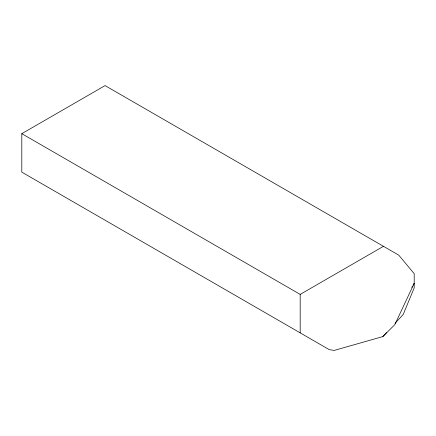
<?xml version="1.0" encoding="UTF-8"?>
<svg xmlns="http://www.w3.org/2000/svg" width="436" height="436" viewBox="0 0 436 436"><rect width="100%" height="100%" fill="white"/><g stroke="black" fill="none" stroke-linecap="round" stroke-linejoin="round"><path stroke-width="0.65" d="M411.791 287.4L412.478 286.229M413.165 285.057L414.2 283.302L394.809 324.635L382.863 336.576L334.238 350.402L329.3 349.672L21.8 172.138L21.8 133.672L105.076 85.598L398.766 255.158L414.2 273.688L414.2 287.891L403.186 314.498L395.054 323.327M382.863 336.576L386.476 332.646M21.8 133.672L300.186 294.398L383.462 246.324M300.186 294.398L300.186 332.864"/></g></svg>
